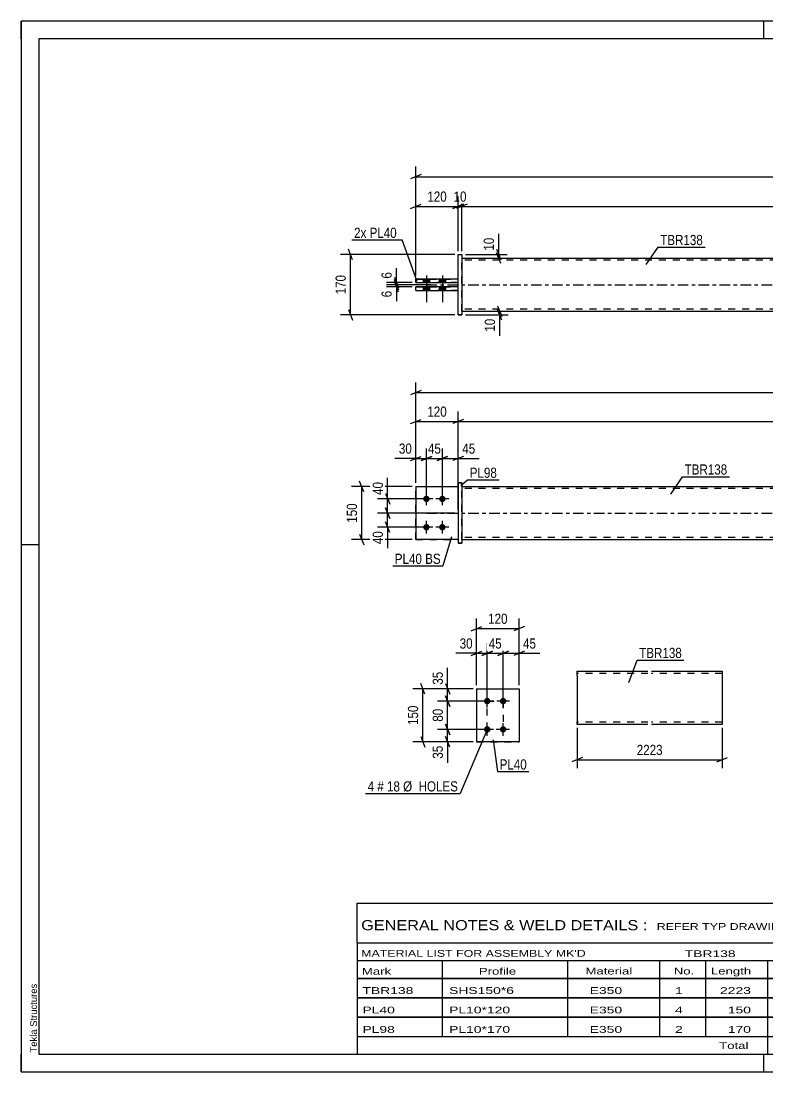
# Model space of a CAD drawing. Header units: millimetres. Extents: x 0 to 420, y 0 to 297.
# Drawn here: x 0 to 210.8, y 0 to 297 of the extents above; entities that cross this region are included whole.
import ezdxf

# ---------------------------------------------------------------- set-up
doc = ezdxf.new("R2010")
doc.units = ezdxf.units.MM
doc.linetypes.add('DXK_LINE_DOT2', pattern=[3.9198, 1.9599, -1.9599])
doc.linetypes.add('DXK_LINE_DOT3', pattern=[5.9187, 2.979, -0.9799, 0.9799, -0.9799])
doc.styles.add('Arial', font='ARIAL.TTF', dxfattribs={"height": 0.2})
doc.styles.add('Arial Narrow', font='ARIALN.TTF', dxfattribs={"height": 0.2})

# ---------------------------------------------------------------- blocks, each defined once
blk = doc.blocks.new('Unknown-580572836-1163')
at = {"color": 5, "linetype": 'Continuous'}
for p, q in [((420, 297), (0, 297)), ((0, 297), (0, 0)), ((0, 292), (0, 297)), ((210, 292), (210, 297)), ((415, 292), (5, 292)), ((5, 292), (5, 5)), ((5, 149), (0, 149)), ((0, 0), (0, 5)), ((5, 5), (415, 5)), ((210, 0), (210, 5)), ((0, 0), (420, 0))]:
    blk.add_line(p, q, dxfattribs=at)
at = {"color": 174, "linetype": 'Continuous', "style": 'Arial'}
blk.add_text('Tekla Structures', height=1.9102, rotation=90, dxfattribs=at).set_placement((4.5, 5.5))
blk = doc.blocks.new('Bolt-580572836-1742 - 1738')
at = {"linetype": 'Continuous'}
for points in [[(114.59, 161.05), (114.41, 161.07), (114.23, 161.13), (114.06, 161.23), (113.92, 161.35), (113.81, 161.5), (113.74, 161.68), (113.7, 161.86), (113.7, 162.05), (113.74, 162.23), (113.81, 162.4), (113.92, 162.56), (114.06, 162.68), (114.23, 162.78), (114.41, 162.83), (114.59, 162.85), (114.78, 162.83), (114.96, 162.78), (115.12, 162.68), (115.26, 162.56), (115.37, 162.4), (115.45, 162.23), (115.49, 162.05), (115.49, 161.86), (115.45, 161.68), (115.37, 161.5), (115.26, 161.35), (115.12, 161.23), (114.96, 161.13), (114.78, 161.07)], [(119.09, 161.05), (118.91, 161.07), (118.73, 161.13), (118.56, 161.23), (118.42, 161.35), (118.31, 161.5), (118.24, 161.68), (118.2, 161.86), (118.2, 162.05), (118.24, 162.23), (118.31, 162.4), (118.42, 162.56), (118.56, 162.68), (118.73, 162.78), (118.91, 162.83), (119.09, 162.85), (119.28, 162.83), (119.46, 162.78), (119.62, 162.68), (119.76, 162.56), (119.87, 162.4), (119.95, 162.23), (119.99, 162.05), (119.99, 161.86), (119.95, 161.68), (119.87, 161.5), (119.76, 161.35), (119.62, 161.23), (119.46, 161.13), (119.28, 161.07)], [(114.59, 153.05), (114.41, 153.07), (114.23, 153.13), (114.06, 153.23), (113.92, 153.35), (113.81, 153.5), (113.74, 153.68), (113.7, 153.86), (113.7, 154.05), (113.74, 154.23), (113.81, 154.4), (113.92, 154.56), (114.06, 154.68), (114.23, 154.78), (114.41, 154.83), (114.59, 154.85), (114.78, 154.83), (114.96, 154.78), (115.12, 154.68), (115.26, 154.56), (115.37, 154.4), (115.45, 154.23), (115.49, 154.05), (115.49, 153.86), (115.45, 153.68), (115.37, 153.5), (115.26, 153.35), (115.12, 153.23), (114.96, 153.13), (114.78, 153.07)], [(119.09, 153.05), (118.91, 153.07), (118.73, 153.13), (118.56, 153.23), (118.42, 153.35), (118.31, 153.5), (118.24, 153.68), (118.2, 153.86), (118.2, 154.05), (118.24, 154.23), (118.31, 154.4), (118.42, 154.56), (118.56, 154.68), (118.73, 154.78), (118.91, 154.83), (119.09, 154.85), (119.28, 154.83), (119.46, 154.78), (119.62, 154.68), (119.76, 154.56), (119.87, 154.4), (119.95, 154.23), (119.99, 154.05), (119.99, 153.86), (119.95, 153.68), (119.87, 153.5), (119.76, 153.35), (119.62, 153.23), (119.46, 153.13), (119.28, 153.07)]]:
    blk.add_hatch(color=1, dxfattribs=at).paths.add_polyline_path(points)
at = {"color": 1, "linetype": 'Continuous'}
for p, q in [((114.59, 160.15), (114.59, 163.75)), ((119.09, 160.15), (119.09, 163.75)), ((116.39, 161.95), (112.79, 161.95)), ((120.89, 161.95), (117.29, 161.95)), ((114.59, 152.15), (114.59, 155.75)), ((119.09, 152.15), (119.09, 155.75)), ((116.39, 153.95), (112.79, 153.95)), ((120.89, 153.95), (117.29, 153.95))]:
    blk.add_line(p, q, dxfattribs=at)
blk = doc.blocks.new('Part-580572836-1768 - 1738')
at = {"color": 2, "linetype": 'Continuous'}
for p, q in [((111.59, 165.45), (123.59, 165.45)), ((111.59, 165.45), (111.59, 150.45)), ((123.59, 150.45), (111.59, 150.45)), ((111.59, 150.45), (111.59, 150.45))]:
    blk.add_line(p, q, dxfattribs=at)
at = {"color": 7, "linetype": 'DXK_LINE_DOT2'}
for p, q in [((111.59, 165.45), (123.59, 165.45)), ((123.59, 165.45), (123.59, 165.45)), ((123.59, 165.45), (123.59, 150.45)), ((111.59, 150.45), (123.59, 150.45)), ((111.59, 150.45), (111.59, 150.45))]:
    blk.add_line(p, q, dxfattribs=at)
blk = doc.blocks.new('Part-580572836-1748 - 1738')
at = {"color": 2, "linetype": 'Continuous'}
for p, q in [((124.59, 165.45), (346.89, 165.45)), ((124.59, 150.45), (346.89, 150.45))]:
    blk.add_line(p, q, dxfattribs=at)
at = {"color": 7, "linetype": 'DXK_LINE_DOT2'}
for p, q in [((124.59, 150.45), (124.59, 165.45)), ((346.89, 164.85), (124.59, 164.85)), ((346.89, 150.45), (346.89, 165.45)), ((346.89, 151.05), (124.59, 151.05))]:
    blk.add_line(p, q, dxfattribs=at)
at = {"color": 7, "linetype": 'DXK_LINE_DOT3'}
blk.add_line((114.59, 157.95), (356.89, 157.95), dxfattribs=at)
blk = doc.blocks.new('Part-580572836-1763 - 1738')
at = {"color": 2, "linetype": 'Continuous'}
for p, q in [((124.59, 166.45), (123.59, 166.45)), ((123.59, 166.45), (123.59, 149.45)), ((124.59, 166.45), (124.59, 166.45)), ((124.59, 166.45), (124.59, 149.45)), ((123.59, 149.45), (124.59, 149.45))]:
    blk.add_line(p, q, dxfattribs=at)
at = {"color": 7, "linetype": 'DXK_LINE_DOT2'}
for p, q in [((123.59, 166.45), (124.59, 166.45)), ((124.59, 149.45), (123.59, 149.45))]:
    blk.add_line(p, q, dxfattribs=at)
blk = doc.blocks.new('Part-580572836-1773 - 1738')
at = {"color": 7, "linetype": 'DXK_LINE_DOT2'}
for p, q in [((111.59, 165.45), (123.59, 165.45)), ((111.59, 165.45), (123.59, 165.45)), ((111.59, 150.45), (111.59, 165.45)), ((123.59, 165.45), (123.59, 165.45)), ((123.59, 165.45), (123.59, 150.45)), ((111.59, 150.45), (123.59, 150.45)), ((123.59, 150.45), (111.59, 150.45)), ((111.59, 150.45), (111.59, 150.45))]:
    blk.add_line(p, q, dxfattribs=at)
blk = doc.blocks.new('Part-580572836-1431 - 1390')
at = {"color": 2, "linetype": 'Continuous'}
for p, q in [((123.59, 230.99), (124.59, 230.99)), ((123.59, 213.99), (123.59, 230.99)), ((124.59, 230.99), (124.59, 230.99)), ((124.59, 230.99), (124.59, 213.99)), ((124.59, 213.99), (123.59, 213.99)), ((123.59, 213.99), (123.59, 213.99))]:
    blk.add_line(p, q, dxfattribs=at)
at = {"color": 7, "linetype": 'DXK_LINE_DOT2'}
for p, q in [((123.59, 230.99), (124.59, 230.99)), ((123.59, 213.99), (124.59, 213.99)), ((123.59, 213.99), (123.59, 213.99))]:
    blk.add_line(p, q, dxfattribs=at)
blk = doc.blocks.new('Bolt-580572836-1403 - 1390')
at = {"linetype": 'Continuous'}
for points in [[(113.69, 223.09), (115.49, 223.09), (115.49, 224.09), (113.69, 224.09)], [(113.69, 223.09), (115.49, 223.09), (115.49, 224.09), (113.69, 224.09)], [(118.19, 223.09), (119.99, 223.09), (119.99, 224.09), (118.19, 224.09)], [(118.19, 223.09), (119.99, 223.09), (119.99, 224.09), (118.19, 224.09)], [(113.69, 220.89), (115.49, 220.89), (115.49, 221.89), (113.69, 221.89)], [(113.69, 220.89), (115.49, 220.89), (115.49, 221.89), (113.69, 221.89)], [(118.19, 220.89), (119.99, 220.89), (119.99, 221.89), (118.19, 221.89)], [(118.19, 220.89), (119.99, 220.89), (119.99, 221.89), (118.19, 221.89)]]:
    blk.add_hatch(color=1, dxfattribs=at).paths.add_polyline_path(points)
at = {"color": 1, "linetype": 'Continuous'}
for p, q in [((113.69, 224.09), (113.69, 223.09)), ((113.69, 224.09), (113.69, 223.09)), ((114.59, 225.09), (114.59, 217.59)), ((114.59, 225.09), (114.59, 217.59)), ((115.49, 224.09), (115.49, 223.09)), ((115.49, 224.09), (115.49, 223.09)), ((118.19, 224.09), (118.19, 223.09)), ((118.19, 224.09), (118.19, 223.09)), ((119.09, 225.09), (119.09, 217.59)), ((119.09, 225.09), (119.09, 217.59)), ((119.99, 224.09), (119.99, 223.09)), ((119.99, 224.09), (119.99, 223.09)), ((113.69, 221.89), (113.69, 220.89)), ((113.69, 221.89), (113.69, 220.89)), ((115.49, 221.89), (115.49, 220.89)), ((115.49, 221.89), (115.49, 220.89)), ((118.19, 221.89), (118.19, 220.89)), ((118.19, 221.89), (118.19, 220.89)), ((119.99, 221.89), (119.99, 220.89)), ((119.99, 221.89), (119.99, 220.89))]:
    blk.add_line(p, q, dxfattribs=at)
blk = doc.blocks.new('Part-580572836-1446 - 1390')
at = {"color": 2, "linetype": 'Continuous'}
for p, q in [((123.59, 221.89), (111.59, 221.89)), ((111.59, 220.89), (111.59, 221.89)), ((111.59, 220.89), (123.59, 220.89)), ((111.59, 220.89), (111.59, 220.89))]:
    blk.add_line(p, q, dxfattribs=at)
at = {"color": 7, "linetype": 'DXK_LINE_DOT2'}
for p, q in [((111.59, 221.89), (123.59, 221.89)), ((123.59, 220.89), (111.59, 220.89)), ((123.59, 220.89), (123.59, 221.89))]:
    blk.add_line(p, q, dxfattribs=at)
blk = doc.blocks.new('Part-580572836-1430 - 1390')
at = {"color": 2, "linetype": 'Continuous'}
for p, q in [((124.59, 229.99), (346.89, 229.99)), ((124.59, 214.99), (346.89, 214.99))]:
    blk.add_line(p, q, dxfattribs=at)
at = {"color": 7, "linetype": 'DXK_LINE_DOT2'}
for p, q in [((124.59, 214.99), (124.59, 229.99)), ((346.89, 229.39), (124.59, 229.39)), ((346.89, 229.99), (346.89, 214.99)), ((346.89, 215.59), (124.59, 215.59))]:
    blk.add_line(p, q, dxfattribs=at)
at = {"color": 7, "linetype": 'DXK_LINE_DOT3'}
blk.add_line((114.59, 222.49), (356.89, 222.49), dxfattribs=at)
blk = doc.blocks.new('Part-580572836-1451 - 1390')
at = {"color": 2, "linetype": 'Continuous'}
for p, q in [((123.59, 224.09), (111.59, 224.09)), ((111.59, 223.09), (111.59, 224.09)), ((111.59, 223.09), (123.59, 223.09)), ((111.59, 223.09), (111.59, 223.09))]:
    blk.add_line(p, q, dxfattribs=at)
at = {"color": 7, "linetype": 'DXK_LINE_DOT2'}
for p, q in [((111.59, 224.09), (123.59, 224.09)), ((123.59, 223.09), (111.59, 223.09)), ((123.59, 223.09), (123.59, 224.09))]:
    blk.add_line(p, q, dxfattribs=at)
blk = doc.blocks.new('Part-580572836-2110 - 2103')
at = {"color": 2, "linetype": 'Continuous'}
for p, q in [((128.77, 108.31), (140.77, 108.31)), ((128.77, 108.31), (128.77, 93.31)), ((140.77, 108.31), (140.77, 108.31)), ((140.77, 108.31), (140.77, 93.31)), ((140.77, 93.31), (128.77, 93.31)), ((128.77, 93.31), (128.77, 93.31))]:
    blk.add_line(p, q, dxfattribs=at)
at = {"color": 7, "linetype": 'DXK_LINE_DOT2'}
for p, q in [((128.77, 108.31), (140.77, 108.31)), ((140.77, 108.31), (140.77, 108.31)), ((128.77, 93.31), (140.77, 93.31))]:
    blk.add_line(p, q, dxfattribs=at)
blk = doc.blocks.new('Bolt-580572836-2143 - 2103')
at = {"linetype": 'Continuous'}
for points in [[(131.77, 105.71), (131.96, 105.69), (132.14, 105.64), (132.3, 105.54), (132.44, 105.42), (132.55, 105.26), (132.63, 105.09), (132.67, 104.91), (132.67, 104.72), (132.63, 104.54), (132.55, 104.36), (132.44, 104.21), (132.3, 104.09), (132.14, 103.99), (131.96, 103.93), (131.77, 103.91), (131.59, 103.93), (131.41, 103.99), (131.24, 104.09), (131.1, 104.21), (130.99, 104.36), (130.92, 104.54), (130.88, 104.72), (130.88, 104.91), (130.92, 105.09), (130.99, 105.26), (131.1, 105.42), (131.24, 105.54), (131.41, 105.64), (131.59, 105.69)], [(136.27, 105.71), (136.46, 105.69), (136.64, 105.64), (136.8, 105.54), (136.94, 105.42), (137.05, 105.26), (137.13, 105.09), (137.17, 104.91), (137.17, 104.72), (137.13, 104.54), (137.05, 104.36), (136.94, 104.21), (136.8, 104.09), (136.64, 103.99), (136.46, 103.93), (136.27, 103.91), (136.09, 103.93), (135.91, 103.99), (135.74, 104.09), (135.6, 104.21), (135.49, 104.36), (135.42, 104.54), (135.38, 104.72), (135.38, 104.91), (135.42, 105.09), (135.49, 105.26), (135.6, 105.42), (135.74, 105.54), (135.91, 105.64), (136.09, 105.69)], [(131.77, 97.71), (131.96, 97.69), (132.14, 97.64), (132.3, 97.54), (132.44, 97.42), (132.55, 97.26), (132.63, 97.09), (132.67, 96.91), (132.67, 96.72), (132.63, 96.54), (132.55, 96.36), (132.44, 96.21), (132.3, 96.09), (132.14, 95.99), (131.96, 95.93), (131.77, 95.91), (131.59, 95.93), (131.41, 95.99), (131.24, 96.09), (131.1, 96.21), (130.99, 96.36), (130.92, 96.54), (130.88, 96.72), (130.88, 96.91), (130.92, 97.09), (130.99, 97.26), (131.1, 97.42), (131.24, 97.54), (131.41, 97.64), (131.59, 97.69)], [(136.27, 97.71), (136.46, 97.69), (136.64, 97.64), (136.8, 97.54), (136.94, 97.42), (137.05, 97.26), (137.13, 97.09), (137.17, 96.91), (137.17, 96.72), (137.13, 96.54), (137.05, 96.36), (136.94, 96.21), (136.8, 96.09), (136.64, 95.99), (136.46, 95.93), (136.27, 95.91), (136.09, 95.93), (135.91, 95.99), (135.74, 96.09), (135.6, 96.21), (135.49, 96.36), (135.42, 96.54), (135.38, 96.72), (135.38, 96.91), (135.42, 97.09), (135.49, 97.26), (135.6, 97.42), (135.74, 97.54), (135.91, 97.64), (136.09, 97.69)]]:
    blk.add_hatch(color=1, dxfattribs=at).paths.add_polyline_path(points)
at = {"color": 1, "linetype": 'Continuous'}
for p, q in [((133.57, 104.81), (129.97, 104.81)), ((131.77, 103.01), (131.77, 106.61)), ((138.07, 104.81), (134.47, 104.81)), ((136.27, 103.01), (136.27, 106.61)), ((131.77, 95.01), (131.77, 98.61)), ((136.27, 95.01), (136.27, 98.61)), ((133.57, 96.81), (129.97, 96.81)), ((138.07, 96.81), (134.47, 96.81))]:
    blk.add_line(p, q, dxfattribs=at)
blk = doc.blocks.new('Part-580572836-2299 - 2293')
at = {"color": 2, "linetype": 'Continuous'}
for p, q in [((157.2, 112.03), (157.2, 113.23)), ((157.2, 113.23), (177.2, 113.23)), ((178.2, 113.23), (198.2, 113.23)), ((198.2, 113.23), (198.2, 113.14)), ((198.2, 113.14), (198.2, 112.03)), ((157.2, 112.03), (157.2, 98.97)), ((198.2, 112.03), (198.2, 98.23)), ((157.2, 98.32), (157.2, 98.97)), ((157.2, 98.23), (157.2, 98.32)), ((177.2, 98.23), (157.2, 98.23)), ((198.2, 98.23), (178.2, 98.23))]:
    blk.add_line(p, q, dxfattribs=at)
at = {"color": 7, "linetype": 'DXK_LINE_DOT2'}
for p, q in [((198.2, 112.88), (198.2, 112.03)), ((177.2, 112.63), (157.2, 112.63)), ((198.2, 112.63), (178.2, 112.63)), ((157.2, 98.97), (157.2, 98.58)), ((157.2, 98.83), (157.2, 98.88)), ((177.2, 98.83), (157.2, 98.83)), ((198.2, 98.83), (178.2, 98.83)), ((198.2, 98.88), (198.2, 98.97)), ((198.2, 98.83), (198.2, 98.88)), ((198.2, 98.83), (198.2, 98.88))]:
    blk.add_line(p, q, dxfattribs=at)
blk = doc.blocks.new('Rectangle-580572836-2253 - 2103')
at = {"color": 1, "linetype": 'DXK_LINE_DOT2'}
blk.add_lwpolyline([(131.77, 104.81), (136.27, 104.81), (136.27, 96.81), (131.77, 96.81), (131.77, 104.81)], close=True, dxfattribs=at)
blk = doc.blocks.new('StraightDimension-580572836-1875 - 1738')
at = {"color": 7, "linetype": 'Continuous'}
for p, q in [((110.09, 183.23), (113.09, 184.43)), ((111.59, 166.45), (111.59, 186.68)), ((125.09, 184.43), (122.09, 183.23)), ((123.59, 158.95), (123.59, 186.68)), ((111.59, 183.83), (123.59, 183.83))]:
    blk.add_line(p, q, dxfattribs=at)
at = {"color": 0}
blk.add_wipeout([(120.93, 184.58), (120.93, 188.78), (114.25, 188.78), (114.25, 184.58)], dxfattribs=at)
at = {"color": 3, "style": 'Arial Narrow'}
blk.add_text('120', height=2.863, dxfattribs=at).set_placement((114.85, 185.18))
blk = doc.blocks.new('StraightDimension-580572836-1845 - 1738')
at = {"color": 7, "linetype": 'Continuous'}
for p, q in [((114.59, 162.95), (114.59, 176.23)), ((119.09, 162.95), (119.09, 176.23)), ((113.09, 172.78), (116.09, 173.98)), ((114.59, 173.38), (119.09, 173.38)), ((120.59, 173.98), (117.59, 172.78))]:
    blk.add_line(p, q, dxfattribs=at)
at = {"color": 0}
blk.add_wipeout([(119.27, 174.13), (119.27, 178.33), (114.41, 178.33), (114.41, 174.13)], dxfattribs=at)
at = {"color": 3, "style": 'Arial Narrow'}
blk.add_text('45', height=2.863, dxfattribs=at).set_placement((115.01, 174.73))
blk = doc.blocks.new('StraightDimension-580572836-1790 - 1738')
at = {"color": 7, "linetype": 'Continuous'}
for p, q in [((96.9, 163.95), (95.7, 166.95)), ((110.59, 165.45), (93.45, 165.45)), ((96.3, 150.45), (96.3, 165.45)), ((95.7, 151.95), (96.9, 148.95)), ((110.59, 150.45), (93.45, 150.45))]:
    blk.add_line(p, q, dxfattribs=at)
at = {"color": 0}
blk.add_wipeout([(95.55, 161.3), (91.35, 161.3), (91.35, 154.61), (95.55, 154.61)], dxfattribs=at)
at = {"color": 3, "style": 'Arial Narrow'}
blk.add_text('150', height=2.863, rotation=90.0002, dxfattribs=at).set_placement((94.95, 155.21))
blk = doc.blocks.new('StraightDimension-580572836-1810 - 1738')
at = {"color": 7, "linetype": 'Continuous'}
for p, q in [((103.03, 163.45), (104.23, 160.45)), ((113.59, 161.95), (100.78, 161.95)), ((103.63, 157.95), (103.63, 161.95)), ((122.59, 157.95), (100.78, 157.95)), ((104.23, 156.45), (103.03, 159.45))]:
    blk.add_line(p, q, dxfattribs=at)
at = {"color": 0}
blk.add_wipeout([(102.88, 167.34), (98.68, 167.34), (98.68, 162.48), (102.88, 162.48)], dxfattribs=at)
at = {"color": 7, "linetype": 'Continuous'}
blk.add_line((103.63, 161.95), (103.63, 167.86), dxfattribs=at)
blk.add_line((103.63, 161.95), (103.63, 167.86), dxfattribs=at)
at = {"color": 3, "style": 'Arial Narrow'}
blk.add_text('40', height=2.863, rotation=90.0002, dxfattribs=at).set_placement((102.28, 163.08))
blk = doc.blocks.new('StraightDimension-580572836-1819 - 1738')
at = {"color": 7, "linetype": 'Continuous'}
for p, q in [((122.59, 157.95), (100.78, 157.95)), ((103.03, 159.45), (104.23, 156.45)), ((103.63, 153.95), (103.63, 157.95)), ((104.23, 152.45), (103.03, 155.45)), ((113.59, 153.95), (100.78, 153.95))]:
    blk.add_line(p, q, dxfattribs=at)
at = {"color": 0}
blk.add_wipeout([(102.88, 153.43), (98.68, 153.43), (98.68, 148.57), (102.88, 148.57)], dxfattribs=at)
at = {"color": 7, "linetype": 'Continuous'}
blk.add_line((103.63, 153.95), (103.63, 148.05), dxfattribs=at)
blk.add_line((103.63, 153.95), (103.63, 148.05), dxfattribs=at)
at = {"color": 3, "style": 'Arial Narrow'}
blk.add_text('40', height=2.863, rotation=90.0002, dxfattribs=at).set_placement((102.28, 149.17))
blk = doc.blocks.new('StraightDimension-580572836-1829 - 1738')
at = {"color": 7, "linetype": 'Continuous'}
for p, q in [((119.09, 162.95), (119.09, 176.23)), ((123.59, 166.45), (123.59, 176.23)), ((117.59, 172.78), (120.59, 173.98)), ((119.09, 173.38), (123.59, 173.38)), ((125.09, 173.98), (122.09, 172.78))]:
    blk.add_line(p, q, dxfattribs=at)
at = {"color": 0}
blk.add_wipeout([(128.97, 174.13), (128.97, 178.33), (124.12, 178.33), (124.12, 174.13)], dxfattribs=at)
at = {"color": 7, "linetype": 'Continuous'}
blk.add_line((123.59, 173.38), (129.5, 173.38), dxfattribs=at)
blk.add_line((123.59, 173.38), (129.5, 173.38), dxfattribs=at)
at = {"color": 3, "style": 'Arial Narrow'}
blk.add_text('45', height=2.863, dxfattribs=at).set_placement((124.72, 174.73))
blk = doc.blocks.new('StraightDimension-580572836-1858 - 1738')
at = {"color": 7, "linetype": 'Continuous'}
for p, q in [((111.59, 166.45), (111.59, 176.23)), ((114.59, 162.95), (114.59, 176.23)), ((110.09, 172.78), (113.09, 173.98)), ((111.59, 173.38), (114.59, 173.38)), ((116.09, 173.98), (113.09, 172.78))]:
    blk.add_line(p, q, dxfattribs=at)
at = {"color": 0}
blk.add_wipeout([(111.07, 174.13), (111.07, 178.33), (106.21, 178.33), (106.21, 174.13)], dxfattribs=at)
at = {"color": 7, "linetype": 'Continuous'}
blk.add_line((111.59, 173.38), (105.69, 173.38), dxfattribs=at)
blk.add_line((111.59, 173.38), (105.69, 173.38), dxfattribs=at)
at = {"color": 3, "style": 'Arial Narrow'}
blk.add_text('30', height=2.863, dxfattribs=at).set_placement((106.81, 174.73))
blk = doc.blocks.new('StraightDimension-580572836-1890 - 1738')
at = {"color": 7, "linetype": 'Continuous'}
for p, q in [((125.09, 184.43), (122.09, 183.23)), ((123.59, 158.95), (123.59, 186.68)), ((346.39, 183.23), (349.39, 184.43)), ((347.89, 166.45), (347.89, 186.68)), ((123.59, 183.83), (347.89, 183.83))]:
    blk.add_line(p, q, dxfattribs=at)
at = {"color": 0}
blk.add_wipeout([(240, 184.58), (240, 188.78), (231.49, 188.78), (231.49, 184.58)], dxfattribs=at)
at = {"color": 3, "style": 'Arial Narrow'}
blk.add_text('2243', height=2.863, dxfattribs=at).set_placement((232.09, 185.18))
blk = doc.blocks.new('StraightDimension-580572836-1944 - 1738')
at = {"color": 7, "linetype": 'Continuous'}
for p, q in [((111.59, 166.45), (111.59, 194.83)), ((359.89, 166.45), (359.89, 194.83)), ((113.09, 192.58), (110.09, 191.38)), ((111.59, 191.98), (359.89, 191.98)), ((358.39, 191.38), (361.39, 192.58))]:
    blk.add_line(p, q, dxfattribs=at)
at = {"color": 0}
blk.add_wipeout([(240, 192.73), (240, 196.93), (231.49, 196.93), (231.49, 192.73)], dxfattribs=at)
at = {"color": 3, "style": 'Arial Narrow'}
blk.add_text('2483', height=2.863, dxfattribs=at).set_placement((232.09, 193.33))
blk = doc.blocks.new('StraightDimension-580572836-1670 - 1390')
at = {"color": 7, "linetype": 'Continuous'}
for p, q in [((111.59, 225.09), (111.59, 255.86)), ((359.89, 225.09), (359.89, 255.86)), ((113.09, 253.61), (110.09, 252.41)), ((111.59, 253.01), (359.89, 253.01)), ((358.39, 252.41), (361.39, 253.61))]:
    blk.add_line(p, q, dxfattribs=at)
at = {"color": 0}
blk.add_wipeout([(240, 253.76), (240, 257.96), (231.49, 257.96), (231.49, 253.76)], dxfattribs=at)
at = {"color": 3, "style": 'Arial Narrow'}
blk.add_text('2483', height=2.863, dxfattribs=at).set_placement((232.09, 254.36))
blk = doc.blocks.new('StraightDimension-580572836-1568 - 1390')
at = {"color": 7, "linetype": 'Continuous'}
for p, q in [((93.73, 229.49), (92.53, 232.49)), ((122.59, 230.99), (90.28, 230.99)), ((93.13, 213.99), (93.13, 230.99)), ((122.59, 213.99), (90.28, 213.99)), ((92.53, 215.49), (93.73, 212.49))]:
    blk.add_line(p, q, dxfattribs=at)
at = {"color": 0}
blk.add_wipeout([(92.38, 225.83), (88.18, 225.83), (88.18, 219.15), (92.38, 219.15)], dxfattribs=at)
at = {"color": 3, "style": 'Arial Narrow'}
blk.add_text('170', height=2.863, rotation=90.0002, dxfattribs=at).set_placement((91.78, 219.75))
blk = doc.blocks.new('StraightDimension-580572836-1538 - 1390')
at = {"color": 7, "linetype": 'Continuous'}
for p, q in [((110.59, 223.09), (103.27, 223.09)), ((105.52, 224.59), (106.72, 221.59)), ((106.72, 220.99), (105.52, 223.99)), ((106.12, 222.49), (106.12, 223.09)), ((115.84, 222.49), (103.27, 222.49))]:
    blk.add_line(p, q, dxfattribs=at)
at = {"color": 0}
blk.add_wipeout([(105.37, 226.64), (101.17, 226.64), (101.17, 223.61), (105.37, 223.61)], dxfattribs=at)
at = {"color": 7, "linetype": 'Continuous'}
blk.add_line((106.12, 223.09), (106.12, 227.17), dxfattribs=at)
blk.add_line((106.12, 223.09), (106.12, 227.17), dxfattribs=at)
at = {"color": 3, "style": 'Arial Narrow'}
blk.add_text('6', height=2.86, rotation=90.0002, dxfattribs=at).set_placement((104.77, 224.21))
blk = doc.blocks.new('StraightDimension-580572836-1556 - 1390')
at = {"color": 7, "linetype": 'Continuous'}
for p, q in [((105.52, 223.99), (106.72, 220.99)), ((106.72, 220.39), (105.52, 223.39)), ((115.84, 222.49), (103.27, 222.49)), ((110.59, 221.89), (103.27, 221.89)), ((106.12, 221.89), (106.12, 222.49))]:
    blk.add_line(p, q, dxfattribs=at)
at = {"color": 0}
blk.add_wipeout([(105.37, 221.36), (101.17, 221.36), (101.17, 218.33), (105.37, 218.33)], dxfattribs=at)
at = {"color": 7, "linetype": 'Continuous'}
blk.add_line((106.12, 221.89), (106.12, 217.81), dxfattribs=at)
blk.add_line((106.12, 221.89), (106.12, 217.81), dxfattribs=at)
at = {"color": 3, "style": 'Arial Narrow'}
blk.add_text('6', height=2.86, rotation=90.0002, dxfattribs=at).set_placement((104.77, 218.93))
blk = doc.blocks.new('StraightDimension-580572836-1598 - 1390')
at = {"color": 7, "linetype": 'Continuous'}
for p, q in [((134.42, 232.49), (135.62, 229.49)), ((125.59, 230.99), (137.42, 230.99)), ((125.59, 229.99), (137.42, 229.99)), ((135.62, 228.49), (134.42, 231.49)), ((135.02, 229.99), (135.02, 230.99))]:
    blk.add_line(p, q, dxfattribs=at)
at = {"color": 0}
blk.add_wipeout([(134.27, 236.37), (130.07, 236.37), (130.07, 231.51), (134.27, 231.51)], dxfattribs=at)
at = {"color": 7, "linetype": 'Continuous'}
blk.add_line((135.02, 230.99), (135.02, 236.89), dxfattribs=at)
blk.add_line((135.02, 230.99), (135.02, 236.89), dxfattribs=at)
at = {"color": 3, "style": 'Arial Narrow'}
blk.add_text('10', height=2.863, rotation=90.0002, dxfattribs=at).set_placement((133.67, 232.11))
blk = doc.blocks.new('StraightDimension-580572836-1609 - 1390')
at = {"color": 7, "linetype": 'Continuous'}
for p, q in [((125.59, 214.99), (137.69, 214.99)), ((125.59, 213.99), (137.69, 213.99)), ((134.69, 216.49), (135.89, 213.49)), ((135.89, 212.49), (134.69, 215.49)), ((135.29, 213.99), (135.29, 214.99))]:
    blk.add_line(p, q, dxfattribs=at)
at = {"color": 0}
blk.add_wipeout([(134.54, 213.46), (130.34, 213.46), (130.34, 208.61), (134.54, 208.61)], dxfattribs=at)
at = {"color": 7, "linetype": 'Continuous'}
blk.add_line((135.29, 213.99), (135.29, 208.08), dxfattribs=at)
blk.add_line((135.29, 213.99), (135.29, 208.08), dxfattribs=at)
at = {"color": 3, "style": 'Arial Narrow'}
blk.add_text('10', height=2.863, rotation=90.0002, dxfattribs=at).set_placement((133.94, 209.21))
blk = doc.blocks.new('StraightDimension-580572836-1629 - 1390')
at = {"color": 7, "linetype": 'Continuous'}
for p, q in [((124.59, 231.99), (124.59, 247.45)), ((346.89, 231.99), (346.89, 247.45)), ((126.09, 245.2), (123.09, 244)), ((124.59, 244.6), (346.89, 244.6)), ((345.39, 244), (348.39, 245.2))]:
    blk.add_line(p, q, dxfattribs=at)
at = {"color": 0}
blk.add_wipeout([(240, 245.35), (240, 249.55), (231.49, 249.55), (231.49, 245.35)], dxfattribs=at)
at = {"color": 3, "style": 'Arial Narrow'}
blk.add_text('2223', height=2.863, dxfattribs=at).set_placement((232.09, 245.95))
blk = doc.blocks.new('StraightDimension-580572836-1639 - 1390')
at = {"color": 7, "linetype": 'Continuous'}
for p, q in [((123.59, 231.99), (123.59, 247.45)), ((124.59, 231.99), (124.59, 247.45)), ((122.09, 244), (125.09, 245.2)), ((126.09, 245.2), (123.09, 244)), ((123.59, 244.6), (124.59, 244.6))]:
    blk.add_line(p, q, dxfattribs=at)
at = {"color": 0}
blk.add_wipeout([(126.52, 245.35), (126.52, 249.55), (121.66, 249.55), (121.66, 245.35)], dxfattribs=at)
at = {"color": 3, "style": 'Arial Narrow'}
blk.add_text('10', height=2.863, dxfattribs=at).set_placement((122.26, 245.95))
blk = doc.blocks.new('StraightDimension-580572836-1649 - 1390')
at = {"color": 7, "linetype": 'Continuous'}
for p, q in [((111.59, 225.09), (111.59, 247.45)), ((123.59, 231.99), (123.59, 247.45)), ((110.09, 244), (113.09, 245.2)), ((111.59, 244.6), (123.59, 244.6)), ((125.09, 245.2), (122.09, 244))]:
    blk.add_line(p, q, dxfattribs=at)
at = {"color": 0}
blk.add_wipeout([(120.93, 245.35), (120.93, 249.55), (114.25, 249.55), (114.25, 245.35)], dxfattribs=at)
at = {"color": 3, "style": 'Arial Narrow'}
blk.add_text('120', height=2.863, dxfattribs=at).set_placement((114.85, 245.95))
blk = doc.blocks.new('StraightDimension-580572836-2146 - 2103')
at = {"color": 7, "linetype": 'Continuous'}
for p, q in [((127.77, 108.31), (117.73, 108.31)), ((119.98, 109.81), (121.18, 106.81)), ((120.58, 104.81), (120.58, 108.31)), ((130.77, 104.81), (117.73, 104.81)), ((121.18, 103.31), (119.98, 106.31))]:
    blk.add_line(p, q, dxfattribs=at)
at = {"color": 0}
blk.add_wipeout([(119.83, 113.69), (115.63, 113.69), (115.63, 108.84), (119.83, 108.84)], dxfattribs=at)
at = {"color": 7, "linetype": 'Continuous'}
blk.add_line((120.58, 108.31), (120.58, 114.22), dxfattribs=at)
blk.add_line((120.58, 108.31), (120.58, 114.22), dxfattribs=at)
at = {"color": 3, "style": 'Arial Narrow'}
blk.add_text('35', height=2.863, rotation=90.0002, dxfattribs=at).set_placement((119.23, 109.44))
blk = doc.blocks.new('StraightDimension-580572836-2159 - 2103')
at = {"color": 7, "linetype": 'Continuous'}
for p, q in [((130.77, 104.81), (117.73, 104.81)), ((119.98, 106.31), (121.18, 103.31)), ((120.58, 96.81), (120.58, 104.81)), ((121.18, 95.31), (119.98, 98.31)), ((130.77, 96.81), (117.73, 96.81))]:
    blk.add_line(p, q, dxfattribs=at)
at = {"color": 0}
blk.add_wipeout([(119.83, 103.24), (115.63, 103.24), (115.63, 98.39), (119.83, 98.39)], dxfattribs=at)
at = {"color": 3, "style": 'Arial Narrow'}
blk.add_text('80', height=2.863, rotation=90.0002, dxfattribs=at).set_placement((119.23, 98.99))
blk = doc.blocks.new('StraightDimension-580572836-2169 - 2103')
at = {"color": 7, "linetype": 'Continuous'}
for p, q in [((119.98, 98.31), (121.18, 95.31)), ((130.77, 96.81), (117.73, 96.81)), ((120.58, 93.31), (120.58, 96.81)), ((127.77, 93.31), (117.73, 93.31)), ((121.18, 91.81), (119.98, 94.81))]:
    blk.add_line(p, q, dxfattribs=at)
at = {"color": 0}
blk.add_wipeout([(119.83, 92.79), (115.63, 92.79), (115.63, 87.93), (119.83, 87.93)], dxfattribs=at)
at = {"color": 7, "linetype": 'Continuous'}
blk.add_line((120.58, 93.31), (120.58, 87.41), dxfattribs=at)
blk.add_line((120.58, 93.31), (120.58, 87.41), dxfattribs=at)
at = {"color": 3, "style": 'Arial Narrow'}
blk.add_text('35', height=2.863, rotation=90.0002, dxfattribs=at).set_placement((119.23, 88.53))
blk = doc.blocks.new('StraightDimension-580572836-2183 - 2103')
at = {"color": 7, "linetype": 'Continuous'}
for p, q in [((127.77, 108.31), (110.73, 108.31)), ((114.18, 106.81), (112.98, 109.81)), ((113.58, 93.31), (113.58, 108.31)), ((127.77, 93.31), (110.73, 93.31)), ((112.98, 94.81), (114.18, 91.81))]:
    blk.add_line(p, q, dxfattribs=at)
at = {"color": 0}
blk.add_wipeout([(112.83, 104.16), (108.63, 104.16), (108.63, 97.47), (112.83, 97.47)], dxfattribs=at)
at = {"color": 3, "style": 'Arial Narrow'}
blk.add_text('150', height=2.863, rotation=90.0002, dxfattribs=at).set_placement((112.23, 98.07))
blk = doc.blocks.new('StraightDimension-580572836-2200 - 2103')
at = {"color": 7, "linetype": 'Continuous'}
for p, q in [((134.77, 117.71), (137.77, 118.91)), ((136.27, 105.81), (136.27, 121.16)), ((142.27, 118.91), (139.27, 117.71)), ((140.77, 109.31), (140.77, 121.16)), ((136.27, 118.31), (140.77, 118.31))]:
    blk.add_line(p, q, dxfattribs=at)
at = {"color": 0}
blk.add_wipeout([(146.15, 119.06), (146.15, 123.26), (141.3, 123.26), (141.3, 119.06)], dxfattribs=at)
at = {"color": 7, "linetype": 'Continuous'}
blk.add_line((140.77, 118.31), (146.68, 118.31), dxfattribs=at)
blk.add_line((140.77, 118.31), (146.68, 118.31), dxfattribs=at)
at = {"color": 3, "style": 'Arial Narrow'}
blk.add_text('45', height=2.863, dxfattribs=at).set_placement((141.9, 119.66))
blk = doc.blocks.new('StraightDimension-580572836-2213 - 2103')
at = {"color": 7, "linetype": 'Continuous'}
for p, q in [((127.27, 117.71), (130.27, 118.91)), ((128.77, 109.31), (128.77, 121.16)), ((133.27, 118.91), (130.27, 117.71)), ((131.77, 105.81), (131.77, 121.16)), ((128.77, 118.31), (131.77, 118.31))]:
    blk.add_line(p, q, dxfattribs=at)
at = {"color": 0}
blk.add_wipeout([(128.25, 119.06), (128.25, 123.26), (123.39, 123.26), (123.39, 119.06)], dxfattribs=at)
at = {"color": 7, "linetype": 'Continuous'}
blk.add_line((128.77, 118.31), (122.87, 118.31), dxfattribs=at)
blk.add_line((128.77, 118.31), (122.87, 118.31), dxfattribs=at)
at = {"color": 3, "style": 'Arial Narrow'}
blk.add_text('30', height=2.863, dxfattribs=at).set_placement((123.99, 119.66))
blk = doc.blocks.new('StraightDimension-580572836-2226 - 2103')
at = {"color": 7, "linetype": 'Continuous'}
for p, q in [((130.27, 117.71), (133.27, 118.91)), ((131.77, 105.81), (131.77, 121.16)), ((137.77, 118.91), (134.77, 117.71)), ((136.27, 105.81), (136.27, 121.16)), ((131.77, 118.31), (136.27, 118.31))]:
    blk.add_line(p, q, dxfattribs=at)
at = {"color": 0}
blk.add_wipeout([(136.45, 119.06), (136.45, 123.26), (131.6, 123.26), (131.6, 119.06)], dxfattribs=at)
at = {"color": 3, "style": 'Arial Narrow'}
blk.add_text('45', height=2.863, dxfattribs=at).set_placement((132.2, 119.66))
blk = doc.blocks.new('StraightDimension-580572836-2237 - 2103')
at = {"color": 7, "linetype": 'Continuous'}
for p, q in [((128.77, 109.31), (128.77, 128.16)), ((140.77, 109.31), (140.77, 128.16)), ((127.27, 124.71), (130.27, 125.91)), ((128.77, 125.31), (140.77, 125.31)), ((142.27, 125.91), (139.27, 124.71))]:
    blk.add_line(p, q, dxfattribs=at)
at = {"color": 0}
blk.add_wipeout([(138.12, 126.06), (138.12, 130.26), (131.43, 130.26), (131.43, 126.06)], dxfattribs=at)
at = {"color": 3, "style": 'Arial Narrow'}
blk.add_text('120', height=2.863, dxfattribs=at).set_placement((132.03, 126.66))
blk = doc.blocks.new('StraightDimension-580572836-2305 - 2293')
at = {"color": 7, "linetype": 'Continuous'}
for p, q in [((157.2, 97.23), (157.2, 85.83)), ((198.2, 97.23), (198.2, 85.83)), ((158.7, 88.83), (155.7, 87.63)), ((157.2, 88.23), (198.2, 88.23)), ((196.7, 87.63), (199.7, 88.83))]:
    blk.add_line(p, q, dxfattribs=at)
at = {"color": 0}
blk.add_wipeout([(181.95, 88.98), (181.95, 93.18), (173.44, 93.18), (173.44, 88.98)], dxfattribs=at)
at = {"color": 3, "style": 'Arial Narrow'}
blk.add_text('2223', height=2.863, dxfattribs=at).set_placement((174.04, 89.58))
blk = doc.blocks.new('Unknown-580572836-3683')
at = {"color": 7, "linetype": 'Continuous'}
for p, q in [((95, 47.75), (255, 47.75)), ((95, 36.5), (95, 47.75)), ((255, 47.75), (255, 36.5)), ((95, 36.5), (255, 36.5)), ((95, 36.5), (95, 31.5)), ((255, 36.5), (255, 31.5)), ((95, 31.5), (255, 31.5)), ((95, 31.5), (95, 26.5)), ((119, 31.5), (119, 26.5)), ((154.5, 31.5), (154.5, 26.5)), ((180.5, 31.5), (180.5, 26.5)), ((193.5, 31.5), (193.5, 26.5)), ((211, 31.5), (211, 26.5)), ((233, 31.5), (233, 26.5)), ((255, 31.5), (255, 26.5)), ((95, 26.5), (255, 26.5)), ((95, 26.45), (95, 21.05)), ((95, 26.45), (255, 26.45)), ((119, 26.5), (119, 21)), ((154.5, 26.5), (154.5, 21)), ((180.5, 26.5), (180.5, 21)), ((193.5, 26.5), (193.5, 21)), ((211, 26.5), (211, 21)), ((233, 26.5), (233, 21)), ((255, 26.45), (255, 21.05)), ((95, 21.05), (255, 21.05)), ((95, 20.95), (95, 15.55)), ((95, 20.95), (255, 20.95)), ((119, 21), (119, 15.5)), ((154.5, 21), (154.5, 15.5)), ((180.5, 21), (180.5, 15.5)), ((193.5, 21), (193.5, 15.5)), ((211, 21), (211, 15.5)), ((233, 21), (233, 15.5)), ((255, 20.95), (255, 15.55)), ((95, 15.55), (255, 15.55)), ((95, 15.45), (95, 10.05)), ((95, 15.45), (255, 15.45)), ((119, 15.5), (119, 10)), ((154.5, 15.5), (154.5, 10)), ((180.5, 15.5), (180.5, 10)), ((193.5, 15.5), (193.5, 10)), ((211, 15.5), (211, 10)), ((233, 15.5), (233, 10)), ((255, 15.45), (255, 10.05)), ((95, 10.05), (255, 10.05)), ((95, 10), (255, 10)), ((95, 10), (95, 5)), ((211, 10), (211, 5)), ((233, 10), (233, 5)), ((255, 10), (255, 5)), ((95, 5), (255, 5))]:
    blk.add_line(p, q, dxfattribs=at)
at = {"color": 7, "style": 'Arial Narrow'}
for s, height, width, p in [('GENERAL NOTES & WELD DETAILS :', 2.8633, 1.4, (96.15, 40.06)), ('REFER TYP DRAWING TYP-01', 1.9089, 1.6, (179.7, 40.16)), ("MATERIAL LIST FOR ASSEMBLY MK'D", 1.9089, 1.6, (96.15, 32.56)), ('TBR138', 1.909, 1.794707, (187.59, 32.47)), ('3', 1.91, 1.794707, (217.08, 32.56)), ('No. Required', 1.9089, 1.6, (226.41, 32.56)), ('Mark', 1.909, 1.7, (96.34, 27.5)), ('Profile', 1.909, 1.7, (129.41, 27.5)), ('Material', 1.909, 1.7, (159.54, 27.56)), ('No.', 1.909, 1.7, (184.5, 27.56)), ('Length', 1.909, 1.7, (195, 27.56)), ('Area', 1.909, 1.7, (217.5, 27.56)), ('Weight', 1.909, 1.7, (237, 27.56))]:
    blk.add_text(s, height=height, dxfattribs=dict(at, width=width)).set_placement(p)
at = {"color": 7, "linetype": 'Continuous', "style": 'Arial Narrow'}
for s, height, width, p in [('TBR138', 1.909, 1.794707, (96.5, 22.06)), ('SHS150*6', 1.909, 1.794707, (121, 22.06)), ('E350', 1.909, 1.794707, (160.74, 22.06)), ('1', 1.91, 1.794707, (184.86, 22.06)), ('2223', 1.909, 1.794707, (197.58, 22.06)), ('1.3', 1.909, 1.794707, (221.32, 22.06)), ('60.3', 1.909, 1.794707, (240.14, 22.06)), ('PL40', 1.909, 1.794707, (96.5, 16.56)), ('PL10*120', 1.909, 1.794707, (121, 16.56)), ('E350', 1.909, 1.794707, (160.74, 16.56)), ('4', 1.91, 1.794707, (184.86, 16.56)), ('150', 1.909, 1.794707, (199.77, 16.56)), ('0.0', 1.909, 1.794707, (221.32, 16.56)), ('5.7', 1.909, 1.794707, (242.33, 16.56)), ('PL98', 1.909, 1.794707, (96.5, 11.06)), ('PL10*170', 1.909, 1.794707, (121, 11.06)), ('E350', 1.909, 1.794707, (160.74, 11.06)), ('2', 1.91, 1.794707, (184.86, 11.06)), ('170', 1.909, 1.794707, (199.77, 11.06)), ('0.1', 1.909, 1.794707, (221.32, 11.06)), ('4.5', 1.909, 1.794707, (242.33, 11.06)), ('Total', 1.909, 1.7, (197.33, 6.5)), ('1.6', 1.909, 1.794707, (220.83, 6.5)), ('70.5', 1.909, 1.794707, (240.14, 6.5))]:
    blk.add_text(s, height=height, dxfattribs=dict(at, width=width)).set_placement(p)
blk = doc.blocks.new('Mark-580572836-1759 - 1738')
at = {"color": 0}
blk.add_wipeout([(134.51, 167.92), (134.51, 170.92), (126.83, 170.92), (126.83, 167.92)], dxfattribs=at)
blk.add_wipeout([(134.51, 167.92), (134.51, 170.92), (126.83, 170.92), (126.83, 167.92)], dxfattribs=at)
at = {"color": 30, "linetype": 'Continuous'}
for p, q in [((124.29, 165.77), (126.23, 167.32)), ((126.23, 167.32), (135.11, 167.32))]:
    blk.add_line(p, q, dxfattribs=at)
at = {"color": 3, "style": 'Arial Narrow'}
blk.add_text('PL98', height=2.863, dxfattribs=at).set_placement((126.83, 167.92))
blk = doc.blocks.new('Mark-580572836-1744 - 1738')
at = {"color": 0}
blk.add_wipeout([(199.63, 168.83), (199.63, 171.83), (187.57, 171.83), (187.57, 168.83)], dxfattribs=at)
blk.add_wipeout([(199.63, 168.83), (199.63, 171.83), (187.57, 171.83), (187.57, 168.83)], dxfattribs=at)
at = {"color": 30, "linetype": 'Continuous'}
for p, q in [((183.68, 163.26), (186.97, 168.23)), ((186.97, 168.23), (200.23, 168.23))]:
    blk.add_line(p, q, dxfattribs=at)
at = {"color": 3, "style": 'Arial Narrow'}
blk.add_text('TBR138', height=2.863, dxfattribs=at).set_placement((187.57, 168.83))
blk = doc.blocks.new('MarkSet-580572836-2031 - 1738')
at = {"color": 0}
blk.add_wipeout([(113.33, 143.59), (113.33, 146.59), (105.65, 146.59), (105.65, 143.59)], dxfattribs=at)
blk.add_wipeout([(113.33, 143.59), (113.33, 146.59), (105.65, 146.59), (105.65, 143.59)], dxfattribs=at)
blk.add_wipeout([(118.61, 143.59), (118.61, 146.59), (114.23, 146.59), (114.23, 143.59)], dxfattribs=at)
blk.add_wipeout([(118.61, 143.59), (118.61, 146.59), (114.23, 146.59), (114.23, 143.59)], dxfattribs=at)
at = {"color": 30, "linetype": 'Continuous'}
for p in [(121.64, 151.23), (105.05, 142.99)]:
    blk.add_line(p, (119.21, 142.99), dxfattribs=at)
at = {"color": 3, "style": 'Arial Narrow'}
for s, p in [('PL40', (105.65, 143.59)), ('BS', (114.23, 143.59))]:
    blk.add_text(s, height=2.863, dxfattribs=at).set_placement(p)
blk = doc.blocks.new('Mark-580572836-1425 - 1390')
at = {"color": 0}
blk.add_wipeout([(192.74, 233.68), (192.74, 236.68), (180.68, 236.68), (180.68, 233.68)], dxfattribs=at)
blk.add_wipeout([(192.74, 233.68), (192.74, 236.68), (180.68, 236.68), (180.68, 233.68)], dxfattribs=at)
at = {"color": 30, "linetype": 'Continuous'}
for p, q in [((176.71, 228.23), (180.08, 233.08)), ((180.08, 233.08), (193.34, 233.08))]:
    blk.add_line(p, q, dxfattribs=at)
at = {"color": 3, "style": 'Arial Narrow'}
blk.add_text('TBR138', height=2.863, dxfattribs=at).set_placement((180.68, 233.68))
blk = doc.blocks.new('MarkSet-580572836-1723 - 1390')
at = {"color": 30, "linetype": 'Continuous'}
blk.add_line((111.95, 223.37), (107.7, 235.12), dxfattribs=at)
at = {"color": 0}
blk.add_wipeout([(97.62, 235.72), (97.62, 238.72), (94.15, 238.72), (94.15, 235.72)], dxfattribs=at)
blk.add_wipeout([(97.62, 235.72), (97.62, 238.72), (94.15, 238.72), (94.15, 235.72)], dxfattribs=at)
blk.add_wipeout([(106.2, 235.72), (106.2, 238.72), (98.52, 238.72), (98.52, 235.72)], dxfattribs=at)
blk.add_wipeout([(106.2, 235.72), (106.2, 238.72), (98.52, 238.72), (98.52, 235.72)], dxfattribs=at)
at = {"color": 30, "linetype": 'Continuous'}
blk.add_line((93.55, 235.12), (107.7, 235.12), dxfattribs=at)
at = {"color": 3, "style": 'Arial Narrow'}
for s, p in [('2x', (94.15, 235.72)), ('PL40', (98.52, 235.72))]:
    blk.add_text(s, height=2.863, dxfattribs=at).set_placement(p)
blk = doc.blocks.new('Mark-580572836-2106 - 2103')
at = {"color": 0}
blk.add_wipeout([(142.95, 85.48), (142.95, 88.48), (135.28, 88.48), (135.28, 85.48)], dxfattribs=at)
blk.add_wipeout([(142.95, 85.48), (142.95, 88.48), (135.28, 88.48), (135.28, 85.48)], dxfattribs=at)
at = {"color": 30, "linetype": 'Continuous'}
for p, q in [((133.49, 93.84), (134.68, 84.88)), ((134.68, 84.88), (143.55, 84.88))]:
    blk.add_line(p, q, dxfattribs=at)
at = {"color": 3, "style": 'Arial Narrow'}
blk.add_text('PL40', height=2.863, dxfattribs=at).set_placement((135.28, 85.48))
blk = doc.blocks.new('Mark-580572836-2139 - 2103')
at = {"color": 0}
blk.add_wipeout([(99.82, 79.28), (99.82, 82.28), (97.99, 82.28), (97.99, 79.28)], dxfattribs=at)
blk.add_wipeout([(99.82, 79.28), (99.82, 82.28), (97.99, 82.28), (97.99, 79.28)], dxfattribs=at)
blk.add_wipeout([(102.55, 79.28), (102.55, 82.28), (100.72, 82.28), (100.72, 79.28)], dxfattribs=at)
blk.add_wipeout([(102.55, 79.28), (102.55, 82.28), (100.72, 82.28), (100.72, 79.28)], dxfattribs=at)
at = {"color": 3, "style": 'Arial Narrow'}
blk.add_text('4', height=2.86, dxfattribs=at).set_placement((97.99, 79.28))
at = {"color": 0}
blk.add_wipeout([(107.1, 79.28), (107.1, 82.28), (103.45, 82.28), (103.45, 79.28)], dxfattribs=at)
blk.add_wipeout([(107.1, 79.28), (107.1, 82.28), (103.45, 82.28), (103.45, 79.28)], dxfattribs=at)
at = {"color": 3, "style": 'Arial Narrow'}
blk.add_text('#', height=2.86, dxfattribs=at).set_placement((100.72, 79.28))
at = {"color": 0}
blk.add_wipeout([(123.53, 79.28), (123.53, 82.28), (108, 82.28), (108, 79.28)], dxfattribs=at)
blk.add_wipeout([(123.53, 79.28), (123.53, 82.28), (108, 82.28), (108, 79.28)], dxfattribs=at)
at = {"color": 7, "linetype": 'Continuous'}
for p in [(131.82, 96.94), (97.39, 78.68)]:
    blk.add_line(p, (124.13, 78.68), dxfattribs=at)
at = {"color": 3, "style": 'Arial Narrow'}
for s, p in [('18', (103.45, 79.28)), ('Ø  HOLES', (108, 79.28))]:
    blk.add_text(s, height=2.863, dxfattribs=at).set_placement(p)
blk = doc.blocks.new('Mark-580572836-2295 - 2293')
at = {"color": 0}
blk.add_wipeout([(186.79, 116.99), (186.79, 119.99), (174.73, 119.99), (174.73, 116.99)], dxfattribs=at)
blk.add_wipeout([(186.79, 116.99), (186.79, 119.99), (174.73, 119.99), (174.73, 116.99)], dxfattribs=at)
at = {"color": 30, "linetype": 'Continuous'}
for p, q in [((171.77, 110.08), (174.13, 116.39)), ((174.13, 116.39), (187.39, 116.39))]:
    blk.add_line(p, q, dxfattribs=at)
at = {"color": 3, "style": 'Arial Narrow'}
blk.add_text('TBR138', height=2.863, dxfattribs=at).set_placement((174.73, 116.99))

msp = doc.modelspace()

# ---------------------------------------------------------------- block references
for name in ['Unknown-580572836-1163', 'Part-580572836-1430 - 1390', 'Part-580572836-1431 - 1390', 'Part-580572836-1451 - 1390', 'Bolt-580572836-1403 - 1390', 'Part-580572836-1446 - 1390', 'Part-580572836-1763 - 1738', 'Part-580572836-1768 - 1738', 'Part-580572836-1773 - 1738', 'Bolt-580572836-1742 - 1738', 'Part-580572836-1748 - 1738', 'Part-580572836-2299 - 2293', 'Part-580572836-2110 - 2103', 'Bolt-580572836-2143 - 2103', 'Rectangle-580572836-2253 - 2103', 'Unknown-580572836-3683']:
    msp.add_blockref(name, (0, 0))

# ---------------------------------------------------------------- next in the draw order: block references
for name in ['StraightDimension-580572836-1670 - 1390', 'StraightDimension-580572836-1609 - 1390', 'StraightDimension-580572836-1875 - 1738', 'StraightDimension-580572836-2200 - 2103', 'Mark-580572836-2295 - 2293', 'StraightDimension-580572836-2146 - 2103', 'StraightDimension-580572836-2305 - 2293', 'Mark-580572836-2106 - 2103']:
    msp.add_blockref(name, (0, 0))

# ---------------------------------------------------------------- next in the draw order: block references
for name in ['StraightDimension-580572836-1598 - 1390', 'StraightDimension-580572836-1568 - 1390', 'StraightDimension-580572836-1845 - 1738', 'StraightDimension-580572836-1790 - 1738', 'StraightDimension-580572836-2159 - 2103']:
    msp.add_blockref(name, (0, 0))

# ---------------------------------------------------------------- next in the draw order: block references
for name in ['StraightDimension-580572836-1629 - 1390', 'StraightDimension-580572836-1538 - 1390', 'StraightDimension-580572836-1810 - 1738', 'StraightDimension-580572836-2169 - 2103']:
    msp.add_blockref(name, (0, 0))

# ---------------------------------------------------------------- next in the draw order: block references
for name in ['StraightDimension-580572836-1639 - 1390', 'Mark-580572836-1425 - 1390', 'StraightDimension-580572836-1556 - 1390', 'StraightDimension-580572836-1858 - 1738', 'StraightDimension-580572836-1829 - 1738', 'StraightDimension-580572836-1819 - 1738', 'StraightDimension-580572836-2183 - 2103']:
    msp.add_blockref(name, (0, 0))

# ---------------------------------------------------------------- next in the draw order: block references
for name in ['StraightDimension-580572836-1649 - 1390', 'StraightDimension-580572836-1890 - 1738', 'MarkSet-580572836-2031 - 1738', 'StraightDimension-580572836-2213 - 2103', 'Mark-580572836-2139 - 2103']:
    msp.add_blockref(name, (0, 0))

# ---------------------------------------------------------------- next in the draw order: block references
for name in ['MarkSet-580572836-1723 - 1390', 'StraightDimension-580572836-1944 - 1738', 'StraightDimension-580572836-2226 - 2103']:
    msp.add_blockref(name, (0, 0))

# ---------------------------------------------------------------- next in the draw order: block references
for name in ['Mark-580572836-1759 - 1738', 'Mark-580572836-1744 - 1738', 'StraightDimension-580572836-2237 - 2103']:
    msp.add_blockref(name, (0, 0))

doc.saveas('drawing.dxf')
